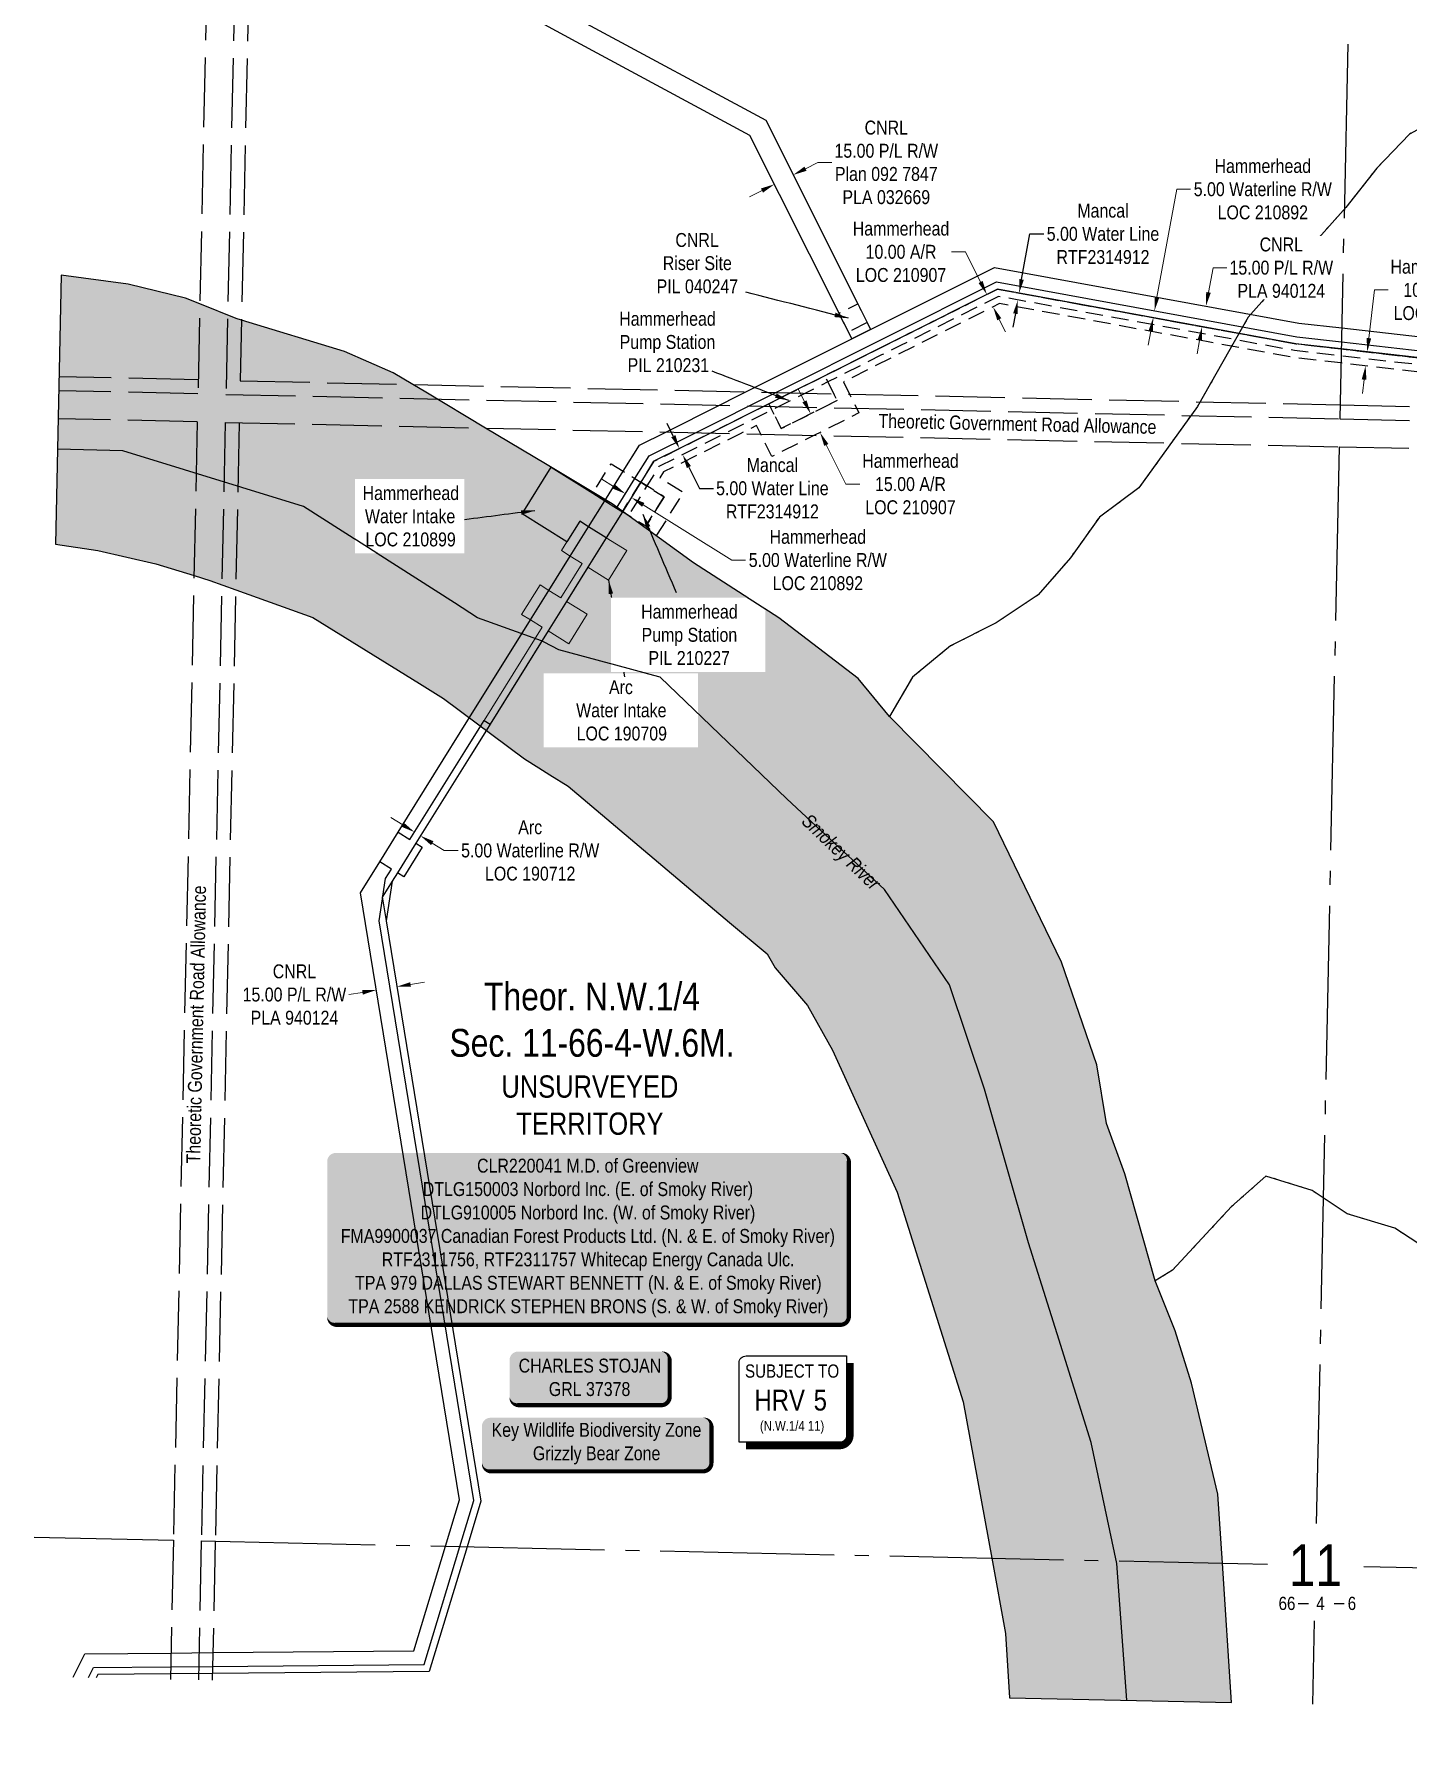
# Model space of a CAD drawing. Extents: x 402981 to 415543, y 6059617 to 6063944.
# Drawn here: x 402981 to 403968, y 6062066 to 6063299 of the extents above; entities that cross this region are included whole.
import ezdxf
from ezdxf.enums import TextEntityAlignment as Align

# ---------------------------------------------------------------- set-up
doc = ezdxf.new("R2010")
doc.units = 0
doc.header["$LTSCALE"] = 5
doc.header["$PDMODE"] = 34
doc.header["$PDSIZE"] = 5
for name, pattern in [('foc-ACCESSROAD', [3.75, 2.5, -1.25]), ('foc-QUARTERLINE', [33, 25, -3, 2, -3]), ('foc-UNSURVEYED', [12.5, 10, -2.5]), ('foc-WHEELTRACKS', [2, 0.4, -1.6])]:
    doc.linetypes.add(name, pattern=pattern)
doc.layers.get('Defpoints').update_dxf_attribs({"color": 9})
for name, color, linetype in [('10', 1, 'Continuous'), ('9', 3, 'Continuous'), ('AS-OWNER', 7, 'Continuous'), ('AS-SURFACE IMPACT', 7, 'Continuous'), ('AS-WILDLIFE-BLOCK', 131, 'Continuous'), ('C-SYMBOL', 7, 'Continuous'), ('CG-NOTES', 7, 'Continuous'), ('CTW', 7, 'Continuous'), ('F-AR', 190, 'foc-ACCESSROAD'), ('F-RW', 190, 'Continuous'), ('F-WS', 190, 'foc-ACCESSROAD'), ('L-QSEC', 8, 'foc-QUARTERLINE'), ('L-ROAD-T', 7, 'Continuous'), ('L-SECLBL', 7, 'Continuous'), ('L-UNS-T', 3, 'Continuous'), ('L-USEC', 7, 'foc-UNSURVEYED'), ('P-TEMP-BLUE', 160, 'Continuous'), ('T-WATER', 160, 'Continuous'), ('T-WATER-H', 133, 'Continuous'), ('T-WATER-P3', 160, 'foc-WHEELTRACKS'), ('T-WATER-T', 170, 'Continuous')]:
    doc.layers.add(name, color=color, linetype=linetype)
for name, color, linetype, lineweight in [('F-AR-T', 190, 'Continuous', 9), ('F-RW-T', 190, 'Continuous', 9), ('F-WS-T', 190, 'Continuous', 9)]:
    doc.layers.add(name, color=color, linetype=linetype, lineweight=lineweight)
doc.styles.add('175L', font='ARIALN.TTF', dxfattribs={"height": 20})
doc.styles.add('80', font='ARIALN.TTF', dxfattribs={"height": 10})
doc.styles.add('80CG', font='ARIALN.TTF', dxfattribs={"height": 10})
doc.styles.add('80L', font='ARIALN.TTF', dxfattribs={"height": 10})
doc.styles.add('foc-LtypeFont', font='ARIALN.TTF', dxfattribs={"height": 7.35})
doc.styles.add('HRV', font='ARIALN.TTF', dxfattribs={"height": 3})
doc.styles.add('SIMPLEX', font='ARIALN.TTF')
doc.linetypes.add('foc-TOPO-flowdirection-NOLINE', pattern='A,0,[">",foc-LtypeFont,S=0.3,R=0,X=0,Y=-0.945],-20,[">",foc-LtypeFont,S=0.3,R=0,X=0,Y=-0.945],0', length=20)
doc.dimstyles.new('Compass 5 000', dxfattribs={"dimscale": 5, "dimtxt": 9, "dimasz": 2, "dimexe": 0.2, "dimexo": 0.0625, "dimgap": 0.5, "dimtad": 0, "dimtih": 1, "dimtoh": 1, "dimzin": 0, "dimdsep": 46, "dimtxsty": '80CG', "dimcen": 0.1, "dimse1": 1, "dimse2": 1, "dimclrd": 256, "dimclrt": 256, "dimaunit": 1, "dimadec": 4, "dimazin": 0, "dimtfac": 0.06, "dimtofl": 0, "dimtmove": 0, "dimatfit": 1, "dimfxl": 0.2, "dimtolj": 1, "dimtzin": 0, "dimlwd": -1, "dimarcsym": 0})

# ---------------------------------------------------------------- blocks, each defined once
blk = doc.blocks.new('L-SECLBL')
at = {"layer": '9', "color": 7}
for p, q in [((-5.1, -27.8), (-12.3, -27.8)), ((20.7, -27.8), (13.5, -27.8))]:
    blk.add_line(p, q, dxfattribs=at)
at = {"layer": '10', "color": 2, "style": 'SIMPLEX'}
blk.add_attdef('SEC', text='', height=30, dxfattribs=at).set_placement((0, 0), align=Align.MIDDLE)
at = {"layer": '10', "color": 5, "style": '80L'}
blk.add_attdef('TWP', text='', height=9.5, dxfattribs=at).set_placement((-14.4, -27.4), align=Align.MIDDLE_RIGHT)
blk.add_attdef('RGE', text='', height=9.5, dxfattribs=at).set_placement((3.6, -27.4), align=Align.MIDDLE_CENTER)
blk.add_attdef('MER', text='', height=9.5, dxfattribs=at).set_placement((23.2, -27.4), align=Align.MIDDLE_LEFT)
blk = doc.blocks.new('*D544')
at = {"layer": 'Defpoints', "color": 0, "transparency": 16777216}
for p in [(403277.2, 6062762.1), (403281.4, 6062759.5), (403258.2, 6062722.3)]:
    blk.add_point(p, dxfattribs=at)
at = {"layer": 'F-RW-T', "transparency": 16777216}
for p, q in [((403245.5, 6062730.2), (403237, 6062735.5)), ((403266.7, 6062717), (403275.2, 6062711.7)), ((403275.2, 6062711.7), (403285.2, 6062711.7))]:
    blk.add_line(p, q, dxfattribs=at)
for points in [[(403246.4, 6062731.6), (403244.6, 6062728.8), (403254, 6062724.9)], [(403267.6, 6062718.4), (403265.8, 6062715.6), (403258.2, 6062722.3)]]:
    blk.add_solid(points, dxfattribs=at)
at = {"layer": 'F-RW-T', "transparency": 16777216, "insert": (403337.1, 6062711.7), "char_height": 10, "attachment_point": 5, "style": '80CG'}
blk.add_mtext('\\A1;Arc\\P5.00 Waterline R/W\\PLOC 190712', dxfattribs=at)
blk = doc.blocks.new('*D553')
at = {"layer": 'Defpoints', "color": 0, "transparency": 16777216}
for p in [(403699.7, 6063110.4), (403700.6, 6063115.3), (403785.9, 6063099.7)]:
    blk.add_point(p, dxfattribs=at)
at = {"layer": 'F-RW-T', "color": 14, "transparency": 16777216}
for p, q in [((403787.7, 6063109.6), (403801.9, 6063187.1)), ((403801.9, 6063187.1), (403811.9, 6063187.1)), ((403783.2, 6063085), (403781.4, 6063075.1))]:
    blk.add_line(p, q, dxfattribs=at)
for points in [[(403786.1, 6063109.9), (403789.4, 6063109.3), (403785.9, 6063099.7)], [(403781.6, 6063085.3), (403784.9, 6063084.7), (403785, 6063094.8)]]:
    blk.add_solid(points, dxfattribs=at)
at = {"layer": 'F-RW-T', "color": 14, "transparency": 16777216, "insert": (403863.8, 6063187.1), "char_height": 10, "attachment_point": 5, "style": '80CG'}
blk.add_mtext('\\A1;Hammerhead\\P5.00 Waterline R/W\\PLOC 210892', dxfattribs=at)
blk = doc.blocks.new('*D554')
at = {"layer": 'Defpoints', "color": 0, "transparency": 16777216}
for p in [(403408.9, 6062973.4), (403405.6, 6062968.2), (403413.1, 6062970.8)]:
    blk.add_point(p, dxfattribs=at)
at = {"layer": 'F-RW-T', "color": 14, "transparency": 16777216}
for p, q in [((403397.1, 6062973.4), (403388.6, 6062978.7)), ((403418.3, 6062960.2), (403482, 6062920.5)), ((403482, 6062920.5), (403492, 6062920.5))]:
    blk.add_line(p, q, dxfattribs=at)
for points in [[(403398, 6062974.9), (403396.2, 6062972), (403405.6, 6062968.2)], [(403419.2, 6062961.6), (403417.5, 6062958.8), (403409.9, 6062965.5)]]:
    blk.add_solid(points, dxfattribs=at)
at = {"layer": 'F-RW-T', "color": 14, "transparency": 16777216, "insert": (403543.9, 6062920.5), "char_height": 10, "attachment_point": 5, "style": '80CG'}
blk.add_mtext('\\A1;Hammerhead\\P5.00 Waterline R/W\\PLOC 210892', dxfattribs=at)
blk = doc.blocks.new('*D555')
at = {"layer": 'Defpoints', "color": 0, "transparency": 16777216}
for p in [(403539, 6063025.8), (403545.5, 6063012.2), (403545.7, 6063012.4)]:
    blk.add_point(p, dxfattribs=at)
at = {"layer": 'F-AR-T', "transparency": 16777216}
for p, q in [((403534.3, 6063034.6), (403529.8, 6063043.5)), ((403550, 6063003.3), (403564.1, 6062975.1)), ((403564.1, 6062975.1), (403574.1, 6062975.1))]:
    blk.add_line(p, q, dxfattribs=at)
for points in [[(403535.8, 6063035.3), (403532.8, 6063033.9), (403538.8, 6063025.7)], [(403551.5, 6063004), (403548.5, 6063002.6), (403545.5, 6063012.2)]]:
    blk.add_solid(points, dxfattribs=at)
at = {"layer": 'F-AR-T', "transparency": 16777216, "insert": (403610.5, 6062975.1), "char_height": 10, "attachment_point": 5, "style": '80CG'}
blk.add_mtext('\\A1;Hammerhead\\P15.00 A/R\\PLOC 210907', dxfattribs=at)
blk = doc.blocks.new('*D556')
at = {"layer": 'Defpoints', "color": 0, "transparency": 16777216}
for p in [(403665.4, 6063111.5), (403626.8, 6063092.1), (403631.3, 6063083.2)]:
    blk.add_point(p, dxfattribs=at)
at = {"layer": 'F-AR-T', "transparency": 16777216}
for p, q in [((403650.1, 6063142.1), (403640.1, 6063142.1)), ((403660.9, 6063120.4), (403650.1, 6063142.1)), ((403674.3, 6063093.6), (403678.8, 6063084.7))]:
    blk.add_line(p, q, dxfattribs=at)
for points in [[(403662.4, 6063121.2), (403659.4, 6063119.7), (403665.4, 6063111.5)], [(403675.8, 6063094.4), (403672.9, 6063092.9), (403669.9, 6063102.5)]]:
    blk.add_solid(points, dxfattribs=at)
at = {"layer": 'F-AR-T', "transparency": 16777216, "insert": (403603.7, 6063142.1), "char_height": 10, "attachment_point": 5, "style": '80CG', "bg_fill": 3, "box_fill_scale": 1.1, "bg_fill_color": 256, "bg_fill_true_color": 13158600, "bg_fill_transparency": 0}
blk.add_mtext('\\A1;Hammerhead\\P10.00 A/R\\PLOC 210907', dxfattribs=at)
blk = doc.blocks.new('*D557')
at = {"layer": 'Defpoints', "color": 0, "transparency": 16777216}
for p in [(403938.9, 6063070.2), (403964.5, 6063067.3), (403963.4, 6063057.3)]:
    blk.add_point(p, dxfattribs=at)
at = {"layer": 'F-AR-T', "transparency": 16777216}
for p, q in [((403940, 6063080.1), (403944, 6063114.7)), ((403944, 6063114.7), (403954, 6063114.7)), ((403936.6, 6063050.3), (403935.5, 6063040.3))]:
    blk.add_line(p, q, dxfattribs=at)
for points in [[(403938.4, 6063080.3), (403941.7, 6063079.9), (403938.9, 6063070.2)], [(403934.9, 6063050.4), (403938.3, 6063050.1), (403937.7, 6063060.2)]]:
    blk.add_solid(points, dxfattribs=at)
at = {"layer": 'F-AR-T', "transparency": 16777216, "insert": (403990.3, 6063114.7), "char_height": 10, "attachment_point": 5, "style": '80CG'}
blk.add_mtext('\\A1;Hammerhead\\P10.00 A/R\\PLOC 210907', dxfattribs=at)
blk = doc.blocks.new('*D583')
at = {"layer": 'Defpoints', "color": 0, "transparency": 16777216}
for p in [(403526.1, 6063197.4), (403527, 6063195.7), (403513.6, 6063189)]:
    blk.add_point(p, dxfattribs=at)
at = {"layer": 'F-RW-T', "transparency": 16777216}
for p, q in [((403535, 6063201.9), (403544, 6063206.4)), ((403544, 6063206.4), (403554, 6063206.4)), ((403503.8, 6063186.2), (403494.8, 6063181.7))]:
    blk.add_line(p, q, dxfattribs=at)
for points in [[(403534.3, 6063203.4), (403535.8, 6063200.4), (403526.1, 6063197.4)], [(403503, 6063187.7), (403504.5, 6063184.7), (403512.7, 6063190.7)]]:
    blk.add_solid(points, dxfattribs=at)
at = {"layer": 'F-RW-T', "transparency": 16777216, "insert": (403593.1, 6063206.4), "char_height": 10, "attachment_point": 5, "style": '80CG'}
blk.add_mtext('\\A1;CNRL\\P15.00 P/L R/W\\PPlan 092 7847\\PPLA 032669', dxfattribs=at)
blk = doc.blocks.new('*D656')
at = {"layer": 'Defpoints', "color": 0, "transparency": 16777216}
for p in [(403816.3, 6063104.3), (403822.9, 6063103.1), (403813.6, 6063089.6)]:
    blk.add_point(p, dxfattribs=at)
at = {"layer": 'F-RW-T', "transparency": 16777216}
for p, q in [((403824.7, 6063113), (403828, 6063130.7)), ((403828, 6063130.7), (403838, 6063130.7)), ((403818.4, 6063078.5), (403816.6, 6063068.7))]:
    blk.add_line(p, q, dxfattribs=at)
for points in [[(403823.1, 6063113.3), (403826.4, 6063112.7), (403822.9, 6063103.1)], [(403816.8, 6063078.8), (403820.1, 6063078.2), (403820.2, 6063088.4)]]:
    blk.add_solid(points, dxfattribs=at)
at = {"layer": 'F-RW-T', "transparency": 16777216, "insert": (403877.1, 6063130.7), "char_height": 10, "attachment_point": 5, "style": '80CG', "bg_fill": 3, "box_fill_scale": 1.1, "bg_fill_color": 256, "bg_fill_true_color": 13158600, "bg_fill_transparency": 0}
blk.add_mtext('\\A1;CNRL\\P15.00 P/L R/W\\PPLA 940124', dxfattribs=at)
blk = doc.blocks.new('*D657')
at = {"layer": 'Defpoints', "color": 0, "transparency": 16777216}
for p in [(403241.2, 6062613.8), (403231, 6062583.2), (403245.8, 6062585.6)]:
    blk.add_point(p, dxfattribs=at)
at = {"layer": 'F-RW-T', "transparency": 16777216}
for p, q in [((403251.1, 6062615.4), (403261, 6062617)), ((403216.6, 6062609.7), (403206.7, 6062608.1))]:
    blk.add_line(p, q, dxfattribs=at)
for points in [[(403250.8, 6062617), (403251.4, 6062613.7), (403241.2, 6062613.8)], [(403216.3, 6062611.4), (403216.8, 6062608.1), (403226.4, 6062611.4)]]:
    blk.add_solid(points, dxfattribs=at)
at = {"layer": 'F-RW-T', "transparency": 16777216, "insert": (403167.6, 6062608.1), "char_height": 10, "attachment_point": 5, "style": '80CG'}
blk.add_mtext('\\A1;CNRL\\P15.00 P/L R/W\\PPLA 940124', dxfattribs=at)
blk = doc.blocks.new('*U661')
h = blk.add_hatch(color=255)
edge = h.paths.add_edge_path()
edge.add_line((-181.5, -62.5), (181.5, -62.5))
edge.add_arc((181.5, -56.5), 6, 270, 360)
edge.add_line((187.5, -56.5), (187.5, 55))
edge.add_arc((181.5, 55), 6, 0, 90)
edge.add_line((181.5, 61), (-181.5, 61))
edge.add_arc((-181.5, 55), 6, 90, 180)
edge.add_line((-187.5, 55), (-187.5, -56.5))
edge.add_arc((-181.5, -56.5), 6, 180, 270)
at = {"color": 44, "flags": 128}
blk.add_lwpolyline([(-181.5, -62.5, 3, 3, 0), (181.5, -62.5, 3, 3, 0.414214), (187.5, -56.5, 3, 3, 0), (187.5, 55, 3, 0, 0.414214), (181.5, 61, 0, 0, 0), (-181.5, 61, 0, 0, 0.414214), (-187.5, 55, 0, 0, 0), (-187.5, -56.5, 0, 3, 0.414214)], format="xyseb", close=True, dxfattribs=at)
at = {"color": 44, "style": '80'}
blk.add_attdef('ENTER_TEXT_001', (-36, -5), '', height=10, dxfattribs=at)
blk = doc.blocks.new('*U670')
h = blk.add_hatch(color=59)
edge = h.paths.add_edge_path()
edge.add_line((-51.5, -20), (51.5, -20))
edge.add_arc((51.5, -14), 6, 270, 360)
edge.add_line((57.5, -14), (57.5, 12.5))
edge.add_arc((51.5, 12.5), 6, 0, 90)
edge.add_line((51.5, 18.5), (-51.5, 18.5))
edge.add_arc((-51.5, 12.5), 6, 90, 180)
edge.add_line((-57.5, 12.5), (-57.5, -14))
edge.add_arc((-51.5, -14), 6, 180, 270)
at = {"color": 1, "flags": 128}
blk.add_lwpolyline([(-51.5, -20, 3, 3, 0), (51.5, -20, 3, 3, 0.414214), (57.5, -14, 3, 3, 0), (57.5, 12.5, 3, 0, 0.414214), (51.5, 18.5, 0, 0, 0), (-51.5, 18.5, 0, 0, 0.414214), (-57.5, 12.5, 0, 0, 0), (-57.5, -14, 0, 3, 0.414214)], format="xyseb", close=True, dxfattribs=at)
blk.add_lwpolyline([(-30.1, -12.2, 0, 7.5, 0), (0, 0, 0, 0, 0)], format="xyseb", dxfattribs=at)
at = {"color": 1, "style": '80'}
blk.add_attdef('ENTER_TEXT_001', (-36, -5), '', height=10, dxfattribs=at)
blk = doc.blocks.new('*U687')
h = blk.add_hatch(color=255)
edge = h.paths.add_edge_path()
edge.add_line((-76.5, -20), (76.5, -20))
edge.add_arc((76.5, -14), 6, 270, 360)
edge.add_line((82.5, -14), (82.5, 12.5))
edge.add_arc((76.5, 12.5), 6, 0, 90)
edge.add_line((76.5, 18.5), (-76.5, 18.5))
edge.add_arc((-76.5, 12.5), 6, 90, 180)
edge.add_line((-82.5, 12.5), (-82.5, -14))
edge.add_arc((-76.5, -14), 6, 180, 270)
at = {"color": 131, "flags": 128}
blk.add_lwpolyline([(-76.5, -20, 3, 3, 0), (76.5, -20, 3, 3, 0.414214), (82.5, -14, 3, 3, 0), (82.5, 12.5, 3, 0, 0.414214), (76.5, 18.5, 0, 0, 0), (-76.5, 18.5, 0, 0, 0.414214), (-82.5, 12.5, 0, 0, 0), (-82.5, -14, 0, 3, 0.414214)], format="xyseb", close=True, dxfattribs=at)
at = {"color": 131, "style": '80'}
blk.add_attdef('ENTER_TEXT_001', (-36, -5), '', height=10, dxfattribs=at)
blk = doc.blocks.new('HRV')
blk.add_lwpolyline([(-35.1, 31.6), (37.2, 31.6), (37.2, -25.5, -0.414214), (32.2, -30.5), (-40.1, -30.5), (-40.1, 26.6, -0.414214)], format="xyb", close=True)
at = {"const_width": 5, "flags": 128}
blk.add_lwpolyline([(-35.1, -33), (32.2, -33, 0.414214), (39.7, -25.5), (39.7, 26.6)], format="xyb", dxfattribs=at)
at = {"style": '80L'}
blk.add_text('SUBJECT TO', height=9.5, dxfattribs=at).set_placement((-2, 13.1), align=Align.BOTTOM_CENTER)
blk.add_attdef('(N.W.1/4 00)', text='', height=7.12, dxfattribs=at).set_placement((-2, -24.4), align=Align.BOTTOM_CENTER)
at = {"layer": 'CTW', "color": 3, "style": 'HRV'}
blk.add_text('HRV', height=15, dxfattribs=at).set_placement((-10.9, -0.2), align=Align.MIDDLE_CENTER)
blk.add_attdef('0', text='', height=15, dxfattribs=at).set_placement((18.3, -0.2), align=Align.MIDDLE_CENTER)
blk = doc.blocks.new('*D702')
at = {"layer": 'Defpoints', "color": 0, "transparency": 16777216}
for p in [(403680.4, 6063108.9), (403681.3, 6063113.8), (403688.6, 6063112.5)]:
    blk.add_point(p, dxfattribs=at)
at = {"layer": 'P-TEMP-BLUE', "transparency": 16777216}
for p, q in [((403690.4, 6063122.3), (403696.4, 6063155)), ((403696.4, 6063155), (403706.4, 6063155)), ((403685.9, 6063097.7), (403684.1, 6063087.9))]:
    blk.add_line(p, q, dxfattribs=at)
for points in [[(403688.8, 6063122.6), (403692, 6063122), (403688.6, 6063112.5)], [(403684.3, 6063098), (403687.5, 6063097.4), (403687.7, 6063107.5)]]:
    blk.add_solid(points, dxfattribs=at)
at = {"layer": 'P-TEMP-BLUE', "transparency": 16777216, "insert": (403748.9, 6063155), "char_height": 10, "attachment_point": 5, "style": '80CG'}
blk.add_mtext('\\A1;Mancal\\P5.00 Water Line\\PRTF2314912', dxfattribs=at)
blk = doc.blocks.new('*D814')
at = {"layer": 'Defpoints', "color": 0, "transparency": 16777216}
for p in [(403453.8, 6063005.4), (403456, 6063001), (403446.7, 6062996.3)]:
    blk.add_point(p, dxfattribs=at)
at = {"layer": 'P-TEMP-BLUE', "transparency": 16777216}
for p, q in [((403440, 6063009.7), (403435.5, 6063018.6)), ((403451.2, 6062987.3), (403458.8, 6062972.1)), ((403458.8, 6062972.1), (403468.8, 6062972.1))]:
    blk.add_line(p, q, dxfattribs=at)
for points in [[(403441.5, 6063010.4), (403438.5, 6063008.9), (403444.4, 6063000.7)], [(403452.7, 6062988.1), (403449.7, 6062986.6), (403446.7, 6062996.3)]]:
    blk.add_solid(points, dxfattribs=at)
at = {"layer": 'P-TEMP-BLUE', "transparency": 16777216, "insert": (403511.2, 6062972.1), "char_height": 10, "attachment_point": 5, "style": '80CG'}
blk.add_mtext('\\A1;Mancal\\P5.00 Water Line\\PRTF2314912', dxfattribs=at)

msp = doc.modelspace()

# ---------------------------------------------------------------- hatches: boundary and pattern name
at = {"layer": 'T-WATER-H'}
h = msp.add_hatch(color=256, dxfattribs=at)
h.dxf.hatch_style = 1
h.paths.add_polyline_path([(403681.722, 6062102.615), (403841.327, 6062099.122), (403834.756, 6062199.272), (403831.494, 6062248.994), (403812.462, 6062328.827), (403800.788, 6062366.432), (403786.331, 6062402.257), (403764.558, 6062479.29), (403751.334, 6062515.438), (403744.554, 6062557.703), (403719.139, 6062631.473), (403670.203, 6062732.375), (403595.308, 6062808.102), (403572.775, 6062835.383), (403515.853, 6062878.995), (403454.583, 6062918.623), (403395.943, 6062960.955), (403347.994, 6062989.679), (403305.07, 6063015.391), (403262.063, 6063041.155), (403252.775, 6063046.719), (403238.565, 6063055.229), (403203.619, 6063070.364), (403129.528, 6063092.917), (403125.65, 6063094.097), (403099.598, 6063104.745), (403089.362, 6063108.929), (403048.061, 6063118.865), (403000.015, 6063125.385), (402995.872, 6062931.976), (403026.295, 6062927.466), (403067.901, 6062917.923), (403095.415, 6062909.431), (403106.824, 6062905.911), (403125.379, 6062899.209), (403180.877, 6062879.163), (403257.59, 6062831.698), (403274.788, 6062821.054), (403333.106, 6062777.688), (403343.324, 6062771.198), (403351.324, 6062766.115), (403364.322, 6062757.857), (403480.35, 6062659.876), (403507.411, 6062637.476), (403513.309, 6062627.45), (403536.539, 6062600.327), (403554.462, 6062568.268), (403600.809, 6062466.11), (403648.415, 6062315.367), (403668.913, 6062202.902), (403678.795, 6062148.69)])

# ---------------------------------------------------------------- linework, layer by layer
at = {"layer": 'F-AR', "flags": 128}
msp.add_lwpolyline([(403673.022, 6063115.313), (403887.434, 6063076.071), (403920.214, 6063072.327), (404245.671, 6063035.159), (404267.302, 6063024.489), (404270.918, 6063022.714), (404276.664, 6063019.882), (404297.34, 6063009.691), (404310.098, 6062993.381), (404357.748, 6062932.515), (404616.303, 6062458.383), (404658.307, 6062396.275), (404705.997, 6062340.523), (404727.364, 6062315.544), (404735.442, 6062306.112), (404780.791, 6062253.161), (404845.842, 6062177.06), (404960.422, 6062043.028), (404961.462, 6062037.517), (404969.947, 6062019.343), (404972.621, 6062013.613), (404968.796, 6062018.078), (404968.457, 6062018.475), (404960.446, 6062027.832), (404949.622, 6062040.49), (404937.779, 6062054.327), (404832.487, 6062177.362), (404784.285, 6062233.681), (404735.126, 6062291.117), (404719.78, 6062309.061), (404705.682, 6062325.543), (404650.347, 6062390.203), (404607.757, 6062453.175), (404349.37, 6062927.001), (404297.186, 6062993.664), (404290.861, 6063001.746), (404280.531, 6063006.838), (404259.866, 6063017.016), (404243.624, 6063025.008), (404242.791, 6063025.426), (404167.306, 6063034.009), (404166.741, 6063029.043), (404127.013, 6063033.559), (404127.578, 6063038.526), (404048.83, 6063047.478), (404048.265, 6063042.512), (404008.538, 6063047.029), (404009.102, 6063051.995), (403920, 6063062.258), (403885.971, 6063066.177), (403674.517, 6063104.879), (403562.25, 6063048.611), (403566.653, 6063039.828), (403573.458, 6063026.275), (403541.436, 6063010.21), (403510.911, 6062994.91), (403502.804, 6063011.056), (403499.702, 6063017.245), (403488.004, 6063011.379), (403433.02, 6062983.855), (403430.419, 6062979.678), (403447.18, 6062969.2), (403427.993, 6062938.397), (403420.203, 6062944.797), (403433.419, 6062966.014), (403416.672, 6062976.449), (403426.068, 6062991.527), (403466.626, 6063011.848), (403508.627, 6063032.9), (403517.587, 6063015.036), (403557.79, 6063035.211), (403555.345, 6063040.076), (403548.833, 6063053.059), (403587.537, 6063072.462), (403601.015, 6063079.218), (403673.022, 6063115.313)], close=True, dxfattribs=at)
at = {"layer": 'F-RW'}
for points in [[(403008.217, 6063508.27), (403039.795, 6063489.795), (403107.06, 6063453.229), (403136.883, 6063437.018), (403377.237, 6063306.362), (403506.392, 6063236.715), (403572.616, 6063104.687), (403573.737, 6063102.452), (403579.34, 6063091.28), (403581.805, 6063086.364), (403568.4, 6063079.643), (403565.926, 6063084.555), (403560.307, 6063095.72), (403559.177, 6063097.949), (403495.086, 6063225.85), (403370.231, 6063293.076), (403136.521, 6063420.146), (403106.699, 6063436.36), (403032.216, 6063476.857), (403007.85, 6063491.114)], [(403008.541, 6062117.346), (403017.006, 6062134.196), (403078.817, 6062134.752), (403108.993, 6062135.023), (403253.409, 6062136.323), (403276.141, 6062211.501), (403286.258, 6062244.965), (403215.018, 6062681.265), (403228.953, 6062703.622), (403242.171, 6062724.828), (403293.537, 6062807.3), (403337.344, 6062877.521), (403350.562, 6062898.729), (403365.895, 6062923.329), (403379.113, 6062944.535), (403390.715, 6062963.152), (403403.944, 6062984.374), (403415.577, 6063003.04), (403434.562, 6063012.55), (403441.264, 6063015.91), (403492.234, 6063041.457), (403568.4, 6063079.643), (403581.805, 6063086.364), (403582.196, 6063086.56), (403595.675, 6063093.316), (403670.785, 6063130.965), (403889.635, 6063090.91), (403920.533, 6063087.382), (404253.61, 6063049.343)], [(404245.671, 6063035.159), (403920.214, 6063072.327), (403887.434, 6063076.071), (403673.022, 6063115.313), (403601.015, 6063079.218), (403587.537, 6063072.462), (403548.833, 6063053.059), (403524.295, 6063040.755), (403508.627, 6063032.9), (403466.626, 6063011.848), (403426.068, 6062991.527), (403416.672, 6062976.449), (403403.429, 6062955.206), (403391.834, 6062936.608), (403378.606, 6062915.395), (403363.271, 6062890.797), (403350.051, 6062869.593), (403308.275, 6062802.589), (403305.592, 6062798.33), (403294.381, 6062780.306), (403254.887, 6062716.902), (403241.675, 6062695.691), (403237.936, 6062689.69), (403231.187, 6062678.856), (403230.726, 6062678.117), (403230.903, 6062677.035), (403233.489, 6062661.194), (403301.619, 6062243.95), (403291.706, 6062211.159), (403264.572, 6062121.43), (403108.672, 6062120.026), (403078.496, 6062119.755), (403026.295, 6062119.284), (403025.139, 6062116.983)], [(403019.606, 6062117.104), (403023.198, 6062124.256), (403078.603, 6062124.755), (403108.779, 6062125.027), (403260.851, 6062126.396), (403286.517, 6062211.273), (403296.499, 6062244.288), (403228.428, 6062661.171), (403230.903, 6062677.035), (403231.187, 6062678.856), (403233.156, 6062691.473), (403237.432, 6062698.336), (403228.953, 6062703.622), (403242.171, 6062724.828), (403250.644, 6062719.548), (403290.138, 6062782.95), (403301.57, 6062801.343), (403304.033, 6062805.233), (403308.275, 6062802.589), (403305.592, 6062798.33), (403294.381, 6062780.306), (403254.887, 6062716.902), (403259.367, 6062714.111), (403246.149, 6062692.903), (403241.675, 6062695.691), (403237.936, 6062689.69), (403233.489, 6062661.194), (403301.619, 6062243.95), (403291.706, 6062211.159), (403264.572, 6062121.43), (403108.672, 6062120.026), (403078.496, 6062119.755), (403026.295, 6062119.284), (403025.139, 6062116.983)]]:
    msp.add_lwpolyline(points, dxfattribs=at)
msp.add_lwpolyline([(403403.429, 6062955.206), (403391.834, 6062936.608), (403379.113, 6062944.535), (403372.727, 6062948.515), (403363.476, 6062933.671), (403331.238, 6062953.745), (403352.106, 6062987.259), (403382.016, 6062968.601), (403390.715, 6062963.152), (403399.187, 6062957.853), (403403.429, 6062955.206)], close=True, dxfattribs=at)
at = {"layer": 'F-RW-T'}
msp.add_lwpolyline([(403406.66, 6062927.367), (403393.442, 6062906.159), (403378.606, 6062915.395), (403363.271, 6062890.797), (403378.108, 6062881.559), (403364.89, 6062860.352), (403350.051, 6062869.593), (403308.275, 6062802.589), (403304.033, 6062805.233), (403345.803, 6062872.248), (403337.344, 6062877.521), (403330.958, 6062881.501), (403344.177, 6062902.708), (403350.562, 6062898.729), (403359.022, 6062893.455), (403374.355, 6062918.056), (403365.895, 6062923.329), (403359.51, 6062927.309), (403363.476, 6062933.671), (403372.727, 6062948.515), (403379.113, 6062944.535), (403391.834, 6062936.608), (403406.66, 6062927.367)], close=True, dxfattribs=at)
at = {"layer": 'F-WS', "flags": 128}
for points in [[(403579.34, 6063091.28), (403565.926, 6063084.555), (403560.307, 6063095.72), (403559.177, 6063097.949), (403572.616, 6063104.687), (403573.737, 6063102.452), (403579.34, 6063091.28)], [(403557.79, 6063035.211), (403517.587, 6063015.036), (403508.627, 6063032.9), (403524.295, 6063040.755), (403548.833, 6063053.059), (403555.345, 6063040.076), (403557.79, 6063035.211)], [(403433.419, 6062966.014), (403420.203, 6062944.797), (403403.429, 6062955.206), (403399.187, 6062957.853), (403390.715, 6062963.152), (403382.016, 6062968.601), (403395.239, 6062989.796), (403403.944, 6062984.374), (403412.428, 6062979.089), (403416.672, 6062976.449), (403433.419, 6062966.014)]]:
    msp.add_lwpolyline(points, close=True, dxfattribs=at)
at = {"layer": 'L-QSEC'}
for p, q in [((403935.382, 6063786.231), (403919.146, 6063022.084)), ((403918.719, 6063001.968), (403902.275, 6062227.82)), ((402980.577, 6062217.978), (403080.553, 6062215.793)), ((403100.668, 6062215.353), (403867.114, 6062198.577)), ((403936.381, 6062197.061), (404702.622, 6062180.289)), ((403900.789, 6062157.836), (403899.515, 6062097.849))]:
    msp.add_line(p, q, dxfattribs=at)
at = {"layer": 'L-USEC'}
for p, q in [((403115.436, 6063844.187), (403098.209, 6063040.055)), ((403135.552, 6063843.756), (403118.324, 6063039.615)), ((403145.592, 6063843.527), (403128.58, 6063049.435)), ((403098.424, 6063050.095), (402998.449, 6063052.28)), ((403128.58, 6063049.435), (403919.36, 6063032.124)), ((403098.209, 6063040.055), (402998.234, 6063042.239)), ((403118.324, 6063039.615), (403919.159, 6063022.084)), ((403097.778, 6063019.939), (402997.803, 6063022.124)), ((403919.159, 6063022.084), (404719.986, 6063004.55)), ((403919.36, 6063032.124), (404720.197, 6063014.59)), ((403097.778, 6063019.939), (403080.553, 6062215.793)), ((403117.893, 6063019.499), (403100.668, 6062215.362)), ((403127.933, 6063019.28), (403110.708, 6062215.133)), ((403117.893, 6063019.499), (403918.719, 6063001.968)), ((403918.719, 6063001.968), (404719.562, 6062984.434)), ((403080.553, 6062215.793), (403078.412, 6062115.817)), ((403100.668, 6062215.362), (403098.527, 6062115.377)), ((403110.708, 6062215.133), (403108.567, 6062115.157))]:
    msp.add_line(p, q, dxfattribs=at)
at = {"layer": 'T-WATER-P3', "flags": 128}
for points in [[(404825.584, 6063269.205), (404807.476, 6063278.653), (404765.063, 6063286.428), (404724.703, 6063281.621), (404683.371, 6063290.754), (404637.623, 6063295.554), (404590.34, 6063295.537), (404534.368, 6063255.345), (404498.381, 6063262.983), (404463.294, 6063277.366), (404432.889, 6063295.263), (404361.576, 6063324.71), (404298.489, 6063357.907), (404264.508, 6063368.609), (404221.6, 6063369.62), (404191.537, 6063358.421), (404161.514, 6063342.818), (404133.476, 6063323.912), (404114.122, 6063296.974), (404101.492, 6063264.39), (404078.397, 6063240.292), (404038.485, 6063248.394), (403998.855, 6063242.818), (403969.168, 6063226.798), (403945.715, 6063202.365), (403923.482, 6063174.125), (403853.304, 6063095.197), (403816.772, 6063030.894), (403774.736, 6062972.43), (403746.403, 6062951.448), (403725.473, 6062922.186), (403702.298, 6062895.423), (403672.084, 6062875.425), (403639.308, 6062858.802), (403611.972, 6062836.281), (403595.308, 6062808.102)], [(404373.212, 6062146.506), (404353.574, 6062177.457), (404331.748, 6062204.998), (404299.951, 6062270.849), (404296.15, 6062315.81), (404286.883, 6062356.298), (404266.555, 6062385.475), (404235.011, 6062402.073), (404193.422, 6062396.844), (404118.083, 6062377.34), (404079.922, 6062378.205), (404013.216, 6062404.73), (403958.769, 6062440.098), (403924.433, 6062450.521), (403899.21, 6062467.278), (403866.088, 6062477.666), (403841.378, 6062455.701), (403798.859, 6062410.061), (403786.331, 6062402.257)]]:
    msp.add_lwpolyline(points, dxfattribs=at)
at = {"layer": 'T-WATER-P3', "linetype": 'foc-TOPO-flowdirection-NOLINE', "flags": 128}
msp.add_lwpolyline([(404373.212, 6062146.506), (404353.574, 6062177.457), (404331.748, 6062204.998), (404299.951, 6062270.849), (404296.15, 6062315.81), (404286.883, 6062356.298), (404266.555, 6062385.475), (404235.011, 6062402.073), (404193.422, 6062396.844), (404118.083, 6062377.34), (404079.922, 6062378.205), (404013.216, 6062404.73), (403958.769, 6062440.098), (403924.433, 6062450.521), (403899.21, 6062467.278), (403866.088, 6062477.666), (403841.378, 6062455.701), (403798.859, 6062410.061), (403786.331, 6062402.257)], dxfattribs=at)

# ---------------------------------------------------------------- block references
at = {"layer": 'AS-OWNER'}
ref = msp.add_blockref('*U670', (403379.841, 6062332.95), dxfattribs=dict(at, xscale=1.000383146745203, yscale=1.000383146745203, zscale=1.000383146745203))
ref.add_attrib('ENTER_TEXT_001', 'CHARLES STOJAN', (403328.791, 6062336.37), dxfattribs={"layer": '0', "color": 1, "height": 10.00383, "style": '80'})
ref.add_attrib('ENTER_TEXT_002', 'GRL 37378', (403350.474, 6062319.519), dxfattribs={"layer": '0', "color": 1, "height": 10.0038, "style": '80'})
at = {"layer": 'AS-SURFACE IMPACT'}
ref = msp.add_blockref('*U661', (403378.707, 6062433.221), dxfattribs=at)
ref.add_attrib('ENTER_TEXT_001', 'CLR220041 M.D. of Greenview', (403298.895, 6062480.135), dxfattribs={"layer": '0', "color": 44, "height": 10, "style": '80'})
ref.add_attrib('ENTER_TEXT_002', 'DTLG150003 Norbord Inc. (E. of Smoky River)', (403259.881, 6062463.291), dxfattribs={"layer": '0', "color": 44, "height": 10, "style": '80'})
ref.add_attrib('ENTER_TEXT_003', 'DTLG910005 Norbord Inc. (W. of Smoky River)', (403258.295, 6062446.447), dxfattribs={"layer": '0', "color": 44, "height": 10, "style": '80'})
ref.add_attrib('ENTER_TEXT_004', 'FMA9900037 Canadian Forest Products Ltd. (N. & E. of Smoky River)', (403200.921, 6062429.603), dxfattribs={"layer": '0', "color": 44, "height": 10, "style": '80'})
ref.add_attrib('ENTER_TEXT_005', 'RTF2311756, RTF2311757 Whitecap Energy Canada Ulc.', (403230.389, 6062412.759), dxfattribs={"layer": '0', "color": 44, "height": 10, "style": '80'})
ref.add_attrib('ENTER_TEXT_006', 'TPA 979 DALLAS STEWART BENNETT (N. & E. of Smoky River)', (403211.18, 6062395.915), dxfattribs={"layer": '0', "color": 44, "height": 10, "style": '80'})
ref.add_attrib('ENTER_TEXT_007', 'TPA 2588 KENDRICK STEPHEN BRONS (S. & W. of Smoky River)', (403206.412, 6062379.071), dxfattribs={"layer": '0', "color": 44, "height": 10, "style": '80'})
at = {"layer": 'AS-WILDLIFE-BLOCK'}
ref = msp.add_blockref('*U687', (403384.916, 6062285.375), dxfattribs=dict(at, xscale=0.999617, yscale=0.999617, zscale=0.999617))
ref.add_attrib('ENTER_TEXT_001', 'Key Wildlife Biodiversity Zone', (403309.32, 6062290.18), dxfattribs={"layer": '0', "color": 131, "height": 9.99617, "style": '80'})
ref.add_attrib('ENTER_TEXT_002', 'Grizzly Bear Zone', (403339.023, 6062273.342), dxfattribs={"layer": '0', "color": 131, "height": 9.99617, "style": '80'})
at = {"layer": 'CG-NOTES'}
msp.add_blockref('HRV', (403527.385, 6062316.759), dxfattribs=at).add_auto_attribs({'(N.W.1/4 00)': '(N.W.1/4 11)', '0': '5'})
at = {"layer": 'L-SECLBL'}
msp.add_blockref('L-SECLBL', (403901.638, 6062197.826), dxfattribs=at).add_auto_attribs({'SEC': '11', 'TWP': '66', 'RGE': '4', 'MER': '6'})

# ---------------------------------------------------------------- texts
at = {"layer": 'C-SYMBOL', "color": 3, "insert": (403381.537, 6062616.78), "char_height": 20, "width": 203.24229, "attachment_point": 2, "style": '175L'}
msp.add_mtext('Theor. N.W.1/4\\PSec. 11-66-4-W.6M.', dxfattribs=at)
at = {"layer": 'L-ROAD-T', "style": '80L'}
msp.add_text('Theoretic Government Road Allowance', height=9.99581, rotation=358.712285, dxfattribs=at).set_placement((403687.385, 6063018.425), align=Align.MIDDLE_CENTER)
at = {"layer": 'L-UNS-T', "color": 3, "insert": (403380.015, 6062528.561), "char_height": 16, "attachment_point": 5, "style": '80L'}
msp.add_mtext_dynamic_manual_height_columns('UNSURVEYED TERRITORY', width=126.36078, gutter_width=47.48, heights=[0], dxfattribs=at)
at = {"layer": 'T-WATER-T', "linetype": 'Continuous', "insert": (403538.1, 6062739.362), "char_height": 10.00096, "attachment_point": 1, "rotation": 316.229156, "style": '80L'}
msp.add_mtext_dynamic_manual_height_columns('\\pi0.45591;{\\fArial Narrow|b0|i1|c0|p34;Smokey River}', width=72.3989, gutter_width=49.979, heights=[0], dxfattribs=at)

# ---------------------------------------------------------------- dimensions: what is measured, and where the dimension line sits
at = {"layer": 'F-AR-T'}
for base, p1, p2, angle, text, picture, middle in [((403938.874, 6063070.196), (403963.393, 6063057.26), (403964.536, 6063067.265), 83.484866, 'Hammerhead\\P10.00 A/R\\PLOC 210907', '*D557', (403990.298, 6063114.744)), ((403545.49, 6063012.242), (403538.988, 6063025.776), (403545.715, 6063012.355), 296.621815, 'Hammerhead\\P15.00 A/R\\PLOC 210907', '*D555', (403610.467, 6062975.054))]:
    dim = msp.add_linear_dim(base=base, p1=p1, p2=p2, angle=angle, text=text, dimstyle='Compass 5 000', dxfattribs=at)
    dim.commit()
    dim.dimension.update_dxf_attribs({"geometry": picture, "text_midpoint": middle, "dimtype": 161})
at = {"layer": 'F-RW-T'}
for base, p1, p2, angle, picture, middle in [((403785.927, 6063099.73), (403699.727, 6063110.426), (403700.627, 6063115.341), 79.628669, '*D553', (403863.801, 6063187.128)), ((403405.611, 6062968.154), (403413.148, 6062970.797), (403408.907, 6062973.441), 148.055783, '*D554', (403543.877, 6062920.526))]:
    dim = msp.add_linear_dim(base=base, p1=p1, p2=p2, angle=angle, text='Hammerhead\\P5.00 Waterline R/W\\PLOC 210892', dimstyle='Compass 5 000', override={"dimclrd": 14, "dimclrt": 14}, dxfattribs=at)
    dim.commit()
    dim.dimension.update_dxf_attribs({"geometry": picture, "text_midpoint": middle, "dimtype": 161})
for base, p1, p2, angle, text, picture, middle in [((403258.227, 6062722.264), (403277.155, 6062762.107), (403281.399, 6062759.464), 328.081464, 'Arc\\P5.00 Waterline R/W\\PLOC 190712', '*D544', (403337.082, 6062711.69)), ((403241.233, 6062613.769), (403231.034, 6062583.181), (403245.833, 6062585.597), 9.273719, 'CNRL\\P15.00 P/L R/W\\PPLA 940124', '*D657', (403167.609, 6062608.13))]:
    dim = msp.add_linear_dim(base=base, p1=p1, p2=p2, angle=angle, text=text, dimstyle='Compass 5 000', dxfattribs=at)
    dim.commit()
    dim.dimension.update_dxf_attribs({"geometry": picture, "text_midpoint": middle, "dimtype": 161})
at = {"layer": 'P-TEMP-BLUE'}
dim = msp.add_linear_dim(base=(403446.687, 6062996.267), p1=(403453.806, 6063005.423), p2=(403456.044, 6063000.956), angle=296.612414, text='Mancal\\P5.00 Water Line\\PRTF2314912', dimstyle='Compass 5 000', dxfattribs=at)
dim.commit()
dim.dimension.update_dxf_attribs({"geometry": '*D814', "text_midpoint": (403511.236, 6062972.143), "dimtype": 161})

# ---------------------------------------------------------------- next in the draw order: texts
at = {"layer": 'F-RW-T', "char_height": 9.99977, "attachment_point": 1, "style": '80L', "bg_fill": 2}
for s, width, insert in [('\\pi0.47558;Hammerhead\\P\\pi2.16381;Water Intake\\P\\pi2.49804;LOC 210899', 68.62354, (403216.133, 6062973.71)), ('\\pi41.97297;Arc\\P\\pi18.36164;Water Intake\\P\\pi18.69588;LOC 190709', 101.01922, (403351.793, 6062834.164))]:
    msp.add_mtext_dynamic_manual_height_columns(s, width=width, gutter_width=49.979, heights=[0], dxfattribs=dict(at, insert=insert))
at = {"layer": 'F-WS-T', "insert": (403422.262, 6063155.656), "char_height": 9.99977, "attachment_point": 1, "style": '80L', "bg_fill": 2}
msp.add_mtext_dynamic_manual_height_columns('\\pi19.21321;CNRL\\P\\pi10.17522;Riser Site\\P\\pi5.72102;PIL 040247', width=68.62354, gutter_width=49.979, heights=[0], dxfattribs=at)

# ---------------------------------------------------------------- next in the draw order: dimensions: what is measured, and where the dimension line sits
at = {"layer": 'F-AR-T'}
dim = msp.add_linear_dim(base=(403665.385, 6063111.485), p1=(403631.261, 6063083.199), p2=(403626.782, 6063092.134), angle=116.623329, text='Hammerhead\\P10.00 A/R\\PLOC 210907', dimstyle='Compass 5 000', override={"dimtfill": 1}, dxfattribs=at)
dim.commit()
dim.dimension.update_dxf_attribs({"geometry": '*D556', "text_midpoint": (403603.722, 6063142.058), "dimtype": 161})

# ---------------------------------------------------------------- next in the draw order: linework, layer by layer
at = {"layer": 'T-WATER-P3', "linetype": 'foc-TOPO-flowdirection-NOLINE', "flags": 128}
msp.add_lwpolyline([(404825.584, 6063269.205), (404807.476, 6063278.653), (404765.063, 6063286.428), (404724.703, 6063281.621), (404683.371, 6063290.754), (404637.623, 6063295.554), (404590.34, 6063295.537), (404534.368, 6063255.345), (404498.381, 6063262.983), (404463.294, 6063277.366), (404432.889, 6063295.263), (404361.576, 6063324.71), (404298.489, 6063357.907), (404264.508, 6063368.609), (404221.6, 6063369.62), (404191.537, 6063358.421), (404161.514, 6063342.818), (404133.476, 6063323.912), (404114.122, 6063296.974), (404101.492, 6063264.39), (404078.397, 6063240.292), (404038.485, 6063248.394), (403998.855, 6063242.818), (403969.168, 6063226.798), (403945.715, 6063202.365), (403923.482, 6063174.125), (403853.304, 6063095.197), (403816.772, 6063030.894), (403774.736, 6062972.43), (403746.403, 6062951.448), (403725.473, 6062922.186), (403702.298, 6062895.423), (403672.084, 6062875.425), (403639.308, 6062858.802), (403611.972, 6062836.281), (403595.308, 6062808.102)], dxfattribs=at)

# ---------------------------------------------------------------- next in the draw order: texts
at = {"layer": 'F-WS-T', "insert": (403400.626, 6063099.01), "char_height": 9.99977, "attachment_point": 1, "style": '80L', "bg_fill": 2}
msp.add_mtext_dynamic_manual_height_columns('\\pi0.47558;Hammerhead\\P\\pi0.76548;Pump Station\\P\\pi6.50886;PIL 210231', width=68.62354, gutter_width=49.979, heights=[0], dxfattribs=at)

# ---------------------------------------------------------------- next in the draw order: dimensions: what is measured, and where the dimension line sits
at = {"layer": 'F-RW-T'}
dim = msp.add_aligned_dim(p1=(403513.573, 6063188.958), p2=(403526.975, 6063195.68), distance=1.956, text='CNRL\\P15.00 P/L R/W\\PPlan 092 7847\\PPLA 032669', dimstyle='Compass 5 000', dxfattribs=at)
dim.commit()
dim.dimension.update_dxf_attribs({"geometry": '*D583', "text_midpoint": (403593.061, 6063206.395)})
at = {"layer": 'P-TEMP-BLUE'}
dim = msp.add_linear_dim(base=(403688.602, 6063112.462), p1=(403680.421, 6063108.878), p2=(403681.321, 6063113.794), angle=79.628291, text='Mancal\\P5.00 Water Line\\PRTF2314912', dimstyle='Compass 5 000', dxfattribs=at)
dim.commit()
dim.dimension.update_dxf_attribs({"geometry": '*D702', "text_midpoint": (403748.85, 6063154.999), "dimtype": 161})

# ---------------------------------------------------------------- next in the draw order: leaders
at = {"layer": 'F-RW-T', "path_type": 1}
for points, override in [([(403340.539, 6062956.036), (403289.97, 6062949.524)], {"dimgap": 0.5, "dimtad": 0}), ([(403393.442, 6062906.159), (403404.791, 6062836.556)], {"dimclrd": 256})]:
    msp.add_leader(points, dimstyle='Compass 5 000', override=override, dxfattribs=at)
at = {"layer": 'F-WS-T', "path_type": 1}
msp.add_leader([(403565.883, 6063094.354), (403492.192, 6063113.075)], dimstyle='Compass 5 000', override={"dimgap": 0.5, "dimtad": 0}, dxfattribs=at)

# ---------------------------------------------------------------- next in the draw order: linework, layer by layer
at = {"layer": 'F-RW', "color": 14}
msp.add_lwpolyline([(404245.671, 6063035.159), (403920.214, 6063072.327), (403887.434, 6063076.071), (403673.022, 6063115.313), (403601.015, 6063079.218), (403587.537, 6063072.462), (403548.833, 6063053.06), (403524.297, 6063040.755), (403508.627, 6063032.902), (403466.629, 6063011.848), (403426.07, 6062991.527), (403416.672, 6062976.449), (403403.429, 6062955.206), (403399.187, 6062957.852), (403412.428, 6062979.089), (403422.575, 6062995.363), (403455.943, 6063012.082), (403513.611, 6063040.989), (403672.275, 6063120.53), (403888.166, 6063081.018), (403920.32, 6063077.346), (404247.572, 6063039.972)], dxfattribs=at)

# ---------------------------------------------------------------- next in the draw order: texts
at = {"layer": 'F-RW-T', "insert": (403400.193, 6062888.458), "char_height": 9.99977, "attachment_point": 1, "style": '80L', "bg_fill": 2}
msp.add_mtext_dynamic_manual_height_columns('\\pi16.67342;Hammerhead\\P\\pi16.96331;Pump Station\\P\\pi21.91886;PIL 210227', width=101.01922, gutter_width=49.979, heights=[0], dxfattribs=at)

# ---------------------------------------------------------------- next in the draw order: leaders
at = {"layer": 'F-WS-T', "path_type": 1}
msp.add_leader([(403522.997, 6063035.177), (403467.928, 6063056.246)], dimstyle='Compass 5 000', override={"dimgap": 0.5, "dimtad": 0}, dxfattribs=at)

# ---------------------------------------------------------------- next in the draw order: linework, layer by layer
at = {"layer": 'F-AR', "color": 160, "flags": 128}
msp.add_lwpolyline([(403407.676, 6062952.57), (403403.429, 6062955.206), (403416.672, 6062976.449), (403426.068, 6062991.527), (403466.626, 6063011.848), (403508.627, 6063032.9), (403524.295, 6063040.755), (403548.833, 6063053.059), (403587.537, 6063072.462), (403601.015, 6063079.218), (403673.022, 6063115.313), (403887.434, 6063076.071), (403920.214, 6063072.327), (404245.671, 6063035.159), (404267.302, 6063024.489), (404270.918, 6063022.714), (404276.664, 6063019.882), (404297.324, 6063009.698), (404310.098, 6062993.381), (404357.748, 6062932.515), (404616.303, 6062458.383), (404658.307, 6062396.275), (404705.997, 6062340.523), (404727.364, 6062315.543), (404735.442, 6062306.112), (404780.791, 6062253.161), (404845.842, 6062177.061), (404961.399, 6062041.886), (404925.161, 6062242.248), (404801.805, 6062923.735), (404792.213, 6062976.764), (404761.794, 6062971.261), (404760.904, 6062976.18), (404796.242, 6062982.572), (404806.723, 6062924.625), (404930.079, 6062243.138), (404969.605, 6062024.594), (404842.043, 6062173.813), (404776.995, 6062249.91), (404731.646, 6062302.86), (404723.566, 6062312.295), (404702.199, 6062337.274), (404654.326, 6062393.241), (404612.029, 6062455.78), (404353.558, 6062929.759), (404306.163, 6062990.3), (404294.092, 6063005.72), (404274.454, 6063015.399), (404268.712, 6063018.229), (404265.095, 6063020.004), (404244.24, 6063030.292), (403919.647, 6063067.361), (403886.7, 6063071.124), (403673.767, 6063110.096), (403603.255, 6063074.75), (403589.777, 6063067.994), (403551.073, 6063048.591), (403526.535, 6063036.287), (403510.867, 6063028.432), (403468.865, 6063007.379), (403429.566, 6062987.689), (403420.913, 6062973.805), (403407.676, 6062952.57)], close=True, dxfattribs=at)
at = {"layer": 'T-WATER', "flags": 128}
msp.add_lwpolyline([(403681.722, 6062102.615), (403841.327, 6062099.122), (403834.756, 6062199.272), (403831.494, 6062248.994), (403812.462, 6062328.827), (403800.788, 6062366.432), (403786.331, 6062402.257), (403764.558, 6062479.29), (403751.334, 6062515.438), (403744.554, 6062557.703), (403719.139, 6062631.473), (403670.203, 6062732.375), (403595.308, 6062808.102), (403572.775, 6062835.383), (403515.853, 6062878.995), (403454.583, 6062918.623), (403395.943, 6062960.955), (403347.994, 6062989.679), (403305.07, 6063015.391), (403262.063, 6063041.155), (403252.775, 6063046.719), (403238.565, 6063055.229), (403203.619, 6063070.364), (403129.528, 6063092.917), (403125.65, 6063094.097), (403099.598, 6063104.745), (403089.362, 6063108.929), (403048.061, 6063118.865), (403000.015, 6063125.385), (402995.872, 6062931.976), (403026.295, 6062927.466), (403067.901, 6062917.923), (403095.415, 6062909.431), (403106.824, 6062905.911), (403125.379, 6062899.209), (403180.877, 6062879.163), (403257.59, 6062831.698), (403274.788, 6062821.054), (403333.106, 6062777.688), (403343.324, 6062771.198), (403351.324, 6062766.115), (403364.322, 6062757.857), (403480.35, 6062659.876), (403507.411, 6062637.476), (403513.309, 6062627.45), (403536.539, 6062600.327), (403554.462, 6062568.268), (403600.809, 6062466.11), (403648.415, 6062315.367), (403668.913, 6062202.902), (403678.795, 6062148.69)], close=True, dxfattribs=at)
at = {"layer": 'T-WATER', "linetype": 'foc-TOPO-flowdirection-NOLINE', "flags": 128}
msp.add_lwpolyline([(403766.097, 6062100.768), (403758.864, 6062199.146), (403740.481, 6062286.043), (403715.904, 6062364.327), (403695.362, 6062429.758), (403663.611, 6062540.05), (403638.544, 6062615.25), (403591.753, 6062683.765), (403542.789, 6062729.232), (403521.567, 6062748.938), (403430.56, 6062836.397), (403357.799, 6062855.889), (403347.057, 6062861.603), (403345.275, 6062862.492), (403306.01, 6062876.639), (403299.209, 6062879.089), (403282.616, 6062889.708), (403174.208, 6062959.089), (403044.208, 6062999.089), (402997.333, 6063000.179)], dxfattribs=at)

# ---------------------------------------------------------------- next in the draw order: leaders
at = {"layer": 'F-WS-T', "path_type": 1}
msp.add_leader([(403418.036, 6062953.49), (403442.054, 6062897.13)], dimstyle='Compass 5 000', override={"dimgap": 0.5, "dimtad": 0}, dxfattribs=at)

# ---------------------------------------------------------------- next in the draw order: texts
at = {"layer": 'L-ROAD-T', "insert": (403091.987, 6062586.771), "char_height": 9.99581, "width": 199.46387, "attachment_point": 2, "rotation": 88.792923, "style": '80L', "bg_fill": 3, "box_fill_scale": 1.15, "bg_fill_color": 256, "bg_fill_true_color": 256, "bg_fill_transparency": 0}
msp.add_mtext('Theoretic Government Road Allowance', dxfattribs=at)

# ---------------------------------------------------------------- next in the draw order: dimensions: what is measured, and where the dimension line sits
at = {"layer": 'F-RW-T'}
dim = msp.add_linear_dim(base=(403822.935, 6063103.118), p1=(403813.632, 6063089.578), p2=(403816.332, 6063104.326), angle=79.628389, text='CNRL\\P15.00 P/L R/W\\PPLA 940124', dimstyle='Compass 5 000', override={"dimtfill": 1}, dxfattribs=at)
dim.commit()
dim.dimension.update_dxf_attribs({"geometry": '*D656', "text_midpoint": (403877.067, 6063130.691), "dimtype": 161})

doc.saveas('drawing.dxf')
